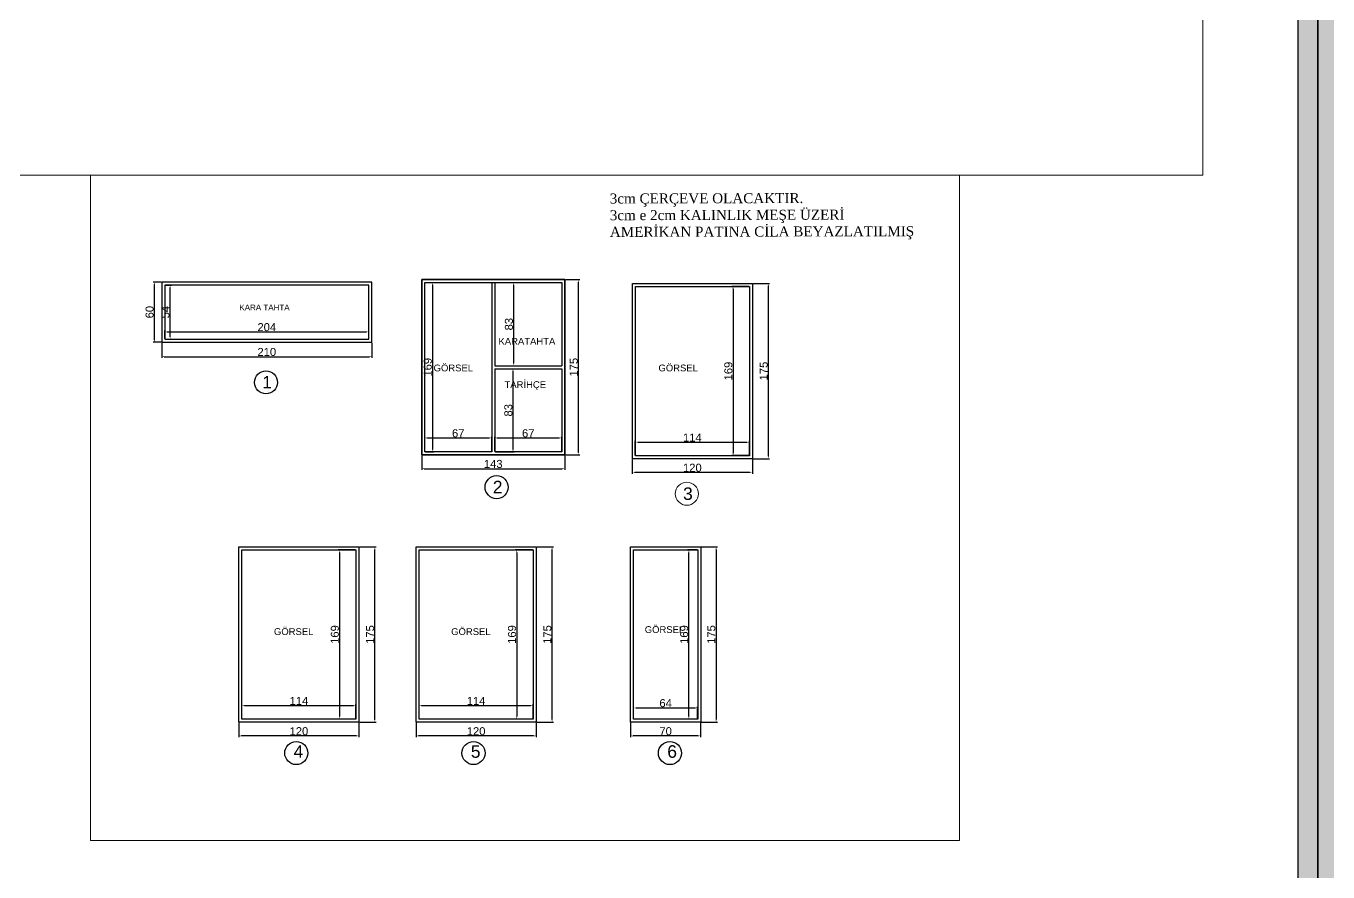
# Model space of a CAD drawing. Header units: millimetres. Extents: x 1287 to 21021, y -1522 to 4173.
# Drawn here: x 4651 to 5953, y 2370 to 3215 of the extents above; entities that cross this region are included whole.
import ezdxf

# ---------------------------------------------------------------- set-up
doc = ezdxf.new("R2010")
doc.units = ezdxf.units.MM
doc.layers.add('YAZI', color=7, linetype='Continuous', lineweight=20, true_color=0xd27070)
doc.layers.add('Yazı', color=7, linetype='Continuous')
doc.layers.add('ÇERÇEVE', color=2, linetype='Continuous', lineweight=9)
doc.layers.add('ÖLÇÜ', color=40, linetype='Continuous', lineweight=5)
doc.styles.add('OLCU', font='arial.ttf')
doc.styles.get("Standard").update_dxf_attribs({"font": 'arial.ttf'})
doc.dimstyles.new('ISO-25', dxfattribs={"dimtxt": 2.5, "dimasz": 2.5, "dimexe": 1.25, "dimexo": 0.625, "dimtad": 1, "dimtxsty": 'Standard', "dimcen": 2.5, "dimadec": 0, "dimazin": 0, "dimtfac": 1, "dimtmove": 0, "dimatfit": 3, "dimfxl": 1, "dimarcsym": 0})

# ---------------------------------------------------------------- blocks, each defined once
blk = doc.blocks.new('*D35')
at = {"layer": 'Defpoints', "color": 0, "transparency": 16777216}
for p in [(4787.1, 2899.3), (4997.1, 2899.3), (4997.1, 2884.8)]:
    blk.add_point(p, dxfattribs=at)
at = {"layer": 'ÖLÇÜ', "color": 0, "lineweight": -2, "transparency": 16777216}
for p, q in [((4787.1, 2898.7), (4787.1, 2883.6)), ((4997.1, 2898.7), (4997.1, 2883.6)), ((4789.6, 2884.8), (4994.6, 2884.8))]:
    blk.add_line(p, q, dxfattribs=at)
at = {"layer": 'ÖLÇÜ', "color": 0, "transparency": 16777216}
for points in [[(4789.6, 2885.3), (4789.6, 2884.4), (4787.1, 2884.8)], [(4994.6, 2885.3), (4994.6, 2884.4), (4997.1, 2884.8)]]:
    blk.add_solid(points, dxfattribs=at)
at = {"layer": 'ÖLÇÜ', "color": 0, "lineweight": 0, "transparency": 16777216, "insert": (4892.1, 2889.5), "char_height": 8, "attachment_point": 5}
blk.add_mtext('210', dxfattribs=at)
blk = doc.blocks.new('*D36')
at = {"layer": 'Defpoints', "color": 0, "transparency": 16777216}
for p in [(4779.7, 2959.3), (4787.1, 2959.3), (4787.1, 2899.3)]:
    blk.add_point(p, dxfattribs=at)
at = {"layer": 'ÖLÇÜ', "color": 0, "lineweight": -2, "transparency": 16777216}
for p, q in [((4786.5, 2959.3), (4778.4, 2959.3)), ((4779.7, 2901.8), (4779.7, 2956.8)), ((4786.5, 2899.3), (4778.4, 2899.3))]:
    blk.add_line(p, q, dxfattribs=at)
at = {"layer": 'ÖLÇÜ', "color": 0, "transparency": 16777216}
for points in [[(4779.2, 2956.8), (4780.1, 2956.8), (4779.7, 2959.3)], [(4779.2, 2901.8), (4780.1, 2901.8), (4779.7, 2899.3)]]:
    blk.add_solid(points, dxfattribs=at)
at = {"layer": 'ÖLÇÜ', "color": 0, "lineweight": 0, "transparency": 16777216, "insert": (4775, 2929.3), "char_height": 8, "attachment_point": 5, "rotation": 90}
blk.add_mtext('60', dxfattribs=at)
blk = doc.blocks.new('*D37')
at = {"layer": 'Defpoints', "color": 0, "transparency": 16777216}
for p in [(5046.9, 2786.8), (5189.9, 2786.8), (5189.9, 2773)]:
    blk.add_point(p, dxfattribs=at)
at = {"layer": 'ÖLÇÜ', "color": 0, "lineweight": -2, "transparency": 16777216}
for p, q in [((5046.9, 2786.2), (5046.9, 2771.7)), ((5189.9, 2786.2), (5189.9, 2771.7)), ((5049.4, 2773), (5187.4, 2773))]:
    blk.add_line(p, q, dxfattribs=at)
at = {"layer": 'ÖLÇÜ', "color": 0, "transparency": 16777216}
for points in [[(5049.4, 2773.4), (5049.4, 2772.6), (5046.9, 2773)], [(5187.4, 2773.4), (5187.4, 2772.6), (5189.9, 2773)]]:
    blk.add_solid(points, dxfattribs=at)
at = {"layer": 'ÖLÇÜ', "color": 0, "lineweight": 0, "transparency": 16777216, "insert": (5118.4, 2777.7), "char_height": 8, "attachment_point": 5}
blk.add_mtext('143', dxfattribs=at)
blk = doc.blocks.new('*D38')
at = {"layer": 'Defpoints', "color": 0, "transparency": 16777216}
for p in [(5255.7, 2519.9), (5325.7, 2519.9), (5255.7, 2506.2)]:
    blk.add_point(p, dxfattribs=at)
at = {"layer": 'ÖLÇÜ', "color": 0, "lineweight": -2, "transparency": 16777216}
for p, q in [((5255.7, 2519.3), (5255.7, 2504.9)), ((5325.7, 2519.3), (5325.7, 2504.9)), ((5323.2, 2506.2), (5258.2, 2506.2))]:
    blk.add_line(p, q, dxfattribs=at)
at = {"layer": 'ÖLÇÜ', "color": 0, "transparency": 16777216}
for points in [[(5258.2, 2506.6), (5258.2, 2505.7), (5255.7, 2506.2)], [(5323.2, 2506.6), (5323.2, 2505.7), (5325.7, 2506.2)]]:
    blk.add_solid(points, dxfattribs=at)
at = {"layer": 'ÖLÇÜ', "color": 0, "lineweight": 0, "transparency": 16777216, "insert": (5290.7, 2510.8), "char_height": 8, "attachment_point": 5}
blk.add_mtext('70', dxfattribs=at)
blk = doc.blocks.new('*D39')
at = {"layer": 'Defpoints', "color": 0, "transparency": 16777216}
for p in [(5325.7, 2694.9), (5325.7, 2519.9), (5341.1, 2519.9)]:
    blk.add_point(p, dxfattribs=at)
at = {"layer": 'ÖLÇÜ', "color": 0, "lineweight": -2, "transparency": 16777216}
for p, q in [((5326.3, 2694.9), (5342.4, 2694.9)), ((5341.1, 2692.4), (5341.1, 2522.4)), ((5326.3, 2519.9), (5342.4, 2519.9))]:
    blk.add_line(p, q, dxfattribs=at)
at = {"layer": 'ÖLÇÜ', "color": 0, "transparency": 16777216}
for points in [[(5340.7, 2692.4), (5341.5, 2692.4), (5341.1, 2694.9)], [(5340.7, 2522.4), (5341.5, 2522.4), (5341.1, 2519.9)]]:
    blk.add_solid(points, dxfattribs=at)
at = {"layer": 'ÖLÇÜ', "color": 0, "lineweight": 0, "transparency": 16777216, "insert": (5336.4, 2607.4), "char_height": 8, "attachment_point": 5, "rotation": 90}
blk.add_mtext('175', dxfattribs=at)
blk = doc.blocks.new('*D47')
at = {"layer": 'Defpoints', "color": 0, "transparency": 16777216}
for p in [(5189.9, 2961.8), (5203.6, 2961.8), (5189.9, 2786.8)]:
    blk.add_point(p, dxfattribs=at)
at = {"layer": 'ÖLÇÜ', "color": 0, "lineweight": -2, "transparency": 16777216}
for p, q in [((5190.5, 2961.8), (5204.9, 2961.8)), ((5203.6, 2789.3), (5203.6, 2959.3)), ((5190.5, 2786.8), (5204.9, 2786.8))]:
    blk.add_line(p, q, dxfattribs=at)
at = {"layer": 'ÖLÇÜ', "color": 0, "transparency": 16777216}
for points in [[(5203.2, 2959.3), (5204, 2959.3), (5203.6, 2961.8)], [(5203.2, 2789.3), (5204, 2789.3), (5203.6, 2786.8)]]:
    blk.add_solid(points, dxfattribs=at)
at = {"layer": 'ÖLÇÜ', "color": 0, "lineweight": 0, "transparency": 16777216, "insert": (5198.9, 2874.3), "char_height": 8, "attachment_point": 5, "rotation": 90}
blk.add_mtext('175', dxfattribs=at)
blk = doc.blocks.new('*D48')
at = {"layer": 'Defpoints', "color": 0, "transparency": 16777216}
for p in [(4984.2, 2694.9), (5000.1, 2694.9), (4984.2, 2519.9)]:
    blk.add_point(p, dxfattribs=at)
at = {"layer": 'ÖLÇÜ', "color": 0, "lineweight": -2, "transparency": 16777216}
for p, q in [((4984.8, 2694.9), (5001.4, 2694.9)), ((5000.1, 2522.4), (5000.1, 2692.4)), ((4984.8, 2519.9), (5001.4, 2519.9))]:
    blk.add_line(p, q, dxfattribs=at)
at = {"layer": 'ÖLÇÜ', "color": 0, "transparency": 16777216}
for points in [[(4999.7, 2692.4), (5000.5, 2692.4), (5000.1, 2694.9)], [(4999.7, 2522.4), (5000.5, 2522.4), (5000.1, 2519.9)]]:
    blk.add_solid(points, dxfattribs=at)
at = {"layer": 'ÖLÇÜ', "color": 0, "lineweight": 0, "transparency": 16777216, "insert": (4995.4, 2607.4), "char_height": 8, "attachment_point": 5, "rotation": 90}
blk.add_mtext('175', dxfattribs=at)
blk = doc.blocks.new('*D49')
at = {"layer": 'Defpoints', "color": 0, "transparency": 16777216}
for p in [(4864.2, 2519.9), (4984.2, 2519.9), (4864.2, 2506.2)]:
    blk.add_point(p, dxfattribs=at)
at = {"layer": 'ÖLÇÜ', "color": 0, "lineweight": -2, "transparency": 16777216}
for p, q in [((4864.2, 2519.3), (4864.2, 2504.9)), ((4984.2, 2519.3), (4984.2, 2504.9)), ((4981.7, 2506.2), (4866.7, 2506.2))]:
    blk.add_line(p, q, dxfattribs=at)
at = {"layer": 'ÖLÇÜ', "color": 0, "transparency": 16777216}
for points in [[(4866.7, 2506.6), (4866.7, 2505.7), (4864.2, 2506.2)], [(4981.7, 2506.6), (4981.7, 2505.7), (4984.2, 2506.2)]]:
    blk.add_solid(points, dxfattribs=at)
at = {"layer": 'ÖLÇÜ', "color": 0, "lineweight": 0, "transparency": 16777216, "insert": (4924.2, 2510.8), "char_height": 8, "attachment_point": 5}
blk.add_mtext('120', dxfattribs=at)
blk = doc.blocks.new('*D207')
at = {"layer": 'Defpoints', "color": 0, "transparency": 16777216}
for p in [(4790.1, 2956.3), (4795.5, 2956.3), (4790.1, 2902.3)]:
    blk.add_point(p, dxfattribs=at)
at = {"layer": 'ÖLÇÜ', "color": 0, "lineweight": -2, "transparency": 16777216}
for p, q in [((4790.7, 2956.3), (4796.7, 2956.3)), ((4795.5, 2904.8), (4795.5, 2953.8)), ((4790.7, 2902.3), (4796.7, 2902.3))]:
    blk.add_line(p, q, dxfattribs=at)
at = {"layer": 'ÖLÇÜ', "color": 0, "transparency": 16777216}
for points in [[(4795.1, 2953.8), (4795.9, 2953.8), (4795.5, 2956.3)], [(4795.1, 2904.8), (4795.9, 2904.8), (4795.5, 2902.3)]]:
    blk.add_solid(points, dxfattribs=at)
at = {"layer": 'ÖLÇÜ', "color": 0, "lineweight": 0, "transparency": 16777216, "insert": (4790.8, 2929.3), "char_height": 8, "attachment_point": 5, "rotation": 90}
blk.add_mtext('54', dxfattribs=at)
blk = doc.blocks.new('*D208')
at = {"layer": 'Defpoints', "color": 0, "transparency": 16777216}
for p in [(4790.1, 2902.3), (4994.1, 2909.6), (4994.1, 2902.3)]:
    blk.add_point(p, dxfattribs=at)
at = {"layer": 'ÖLÇÜ', "color": 0, "lineweight": -2, "transparency": 16777216}
for p, q in [((4790.1, 2902.9), (4790.1, 2910.9)), ((4792.6, 2909.6), (4991.6, 2909.6)), ((4994.1, 2902.9), (4994.1, 2910.9))]:
    blk.add_line(p, q, dxfattribs=at)
at = {"layer": 'ÖLÇÜ', "color": 0, "transparency": 16777216}
for points in [[(4792.6, 2910), (4792.6, 2909.2), (4790.1, 2909.6)], [(4991.6, 2910), (4991.6, 2909.2), (4994.1, 2909.6)]]:
    blk.add_solid(points, dxfattribs=at)
at = {"layer": 'ÖLÇÜ', "color": 0, "lineweight": 0, "transparency": 16777216, "insert": (4892.1, 2914.3), "char_height": 8, "attachment_point": 5}
blk.add_mtext('204', dxfattribs=at)
blk = doc.blocks.new('*D209')
at = {"layer": 'Defpoints', "color": 0, "transparency": 16777216}
for p in [(5119.9, 2958.8), (5119.9, 2875.8), (5138.8, 2875.8)]:
    blk.add_point(p, dxfattribs=at)
at = {"layer": 'ÖLÇÜ', "color": 0, "lineweight": -2, "transparency": 16777216}
for p, q in [((5120.5, 2958.8), (5140, 2958.8)), ((5138.8, 2956.3), (5138.8, 2878.3)), ((5120.5, 2875.8), (5140, 2875.8))]:
    blk.add_line(p, q, dxfattribs=at)
at = {"layer": 'ÖLÇÜ', "color": 0, "transparency": 16777216}
for points in [[(5138.4, 2956.3), (5139.2, 2956.3), (5138.8, 2958.8)], [(5138.4, 2878.3), (5139.2, 2878.3), (5138.8, 2875.8)]]:
    blk.add_solid(points, dxfattribs=at)
at = {"layer": 'ÖLÇÜ', "color": 0, "lineweight": 0, "transparency": 16777216, "insert": (5134.1, 2917.3), "char_height": 8, "attachment_point": 5, "rotation": 90}
blk.add_mtext('83', dxfattribs=at)
blk = doc.blocks.new('*D210')
at = {"layer": 'Defpoints', "color": 0, "transparency": 16777216}
for p in [(5119.9, 2872.8), (5119.9, 2789.8), (5138.1, 2789.8)]:
    blk.add_point(p, dxfattribs=at)
at = {"layer": 'ÖLÇÜ', "color": 0, "lineweight": -2, "transparency": 16777216}
for p, q in [((5120.5, 2872.8), (5139.4, 2872.8)), ((5138.1, 2870.3), (5138.1, 2792.3)), ((5120.5, 2789.8), (5139.4, 2789.8))]:
    blk.add_line(p, q, dxfattribs=at)
at = {"layer": 'ÖLÇÜ', "color": 0, "transparency": 16777216}
for points in [[(5137.7, 2870.3), (5138.6, 2870.3), (5138.1, 2872.8)], [(5137.7, 2792.3), (5138.6, 2792.3), (5138.1, 2789.8)]]:
    blk.add_solid(points, dxfattribs=at)
at = {"layer": 'ÖLÇÜ', "color": 0, "lineweight": 0, "transparency": 16777216, "insert": (5133.5, 2831.3), "char_height": 8, "attachment_point": 5, "rotation": 90}
blk.add_mtext('83', dxfattribs=at)
blk = doc.blocks.new('*D211')
at = {"layer": 'Defpoints', "color": 0, "transparency": 16777216}
for p in [(5049.9, 2958.8), (5049.9, 2789.8), (5057.6, 2789.8)]:
    blk.add_point(p, dxfattribs=at)
at = {"layer": 'ÖLÇÜ', "color": 0, "lineweight": -2, "transparency": 16777216}
for p, q in [((5050.5, 2958.8), (5058.9, 2958.8)), ((5057.6, 2956.3), (5057.6, 2792.3)), ((5050.5, 2789.8), (5058.9, 2789.8))]:
    blk.add_line(p, q, dxfattribs=at)
at = {"layer": 'ÖLÇÜ', "color": 0, "transparency": 16777216}
for points in [[(5057.2, 2956.3), (5058.1, 2956.3), (5057.6, 2958.8)], [(5057.2, 2792.3), (5058.1, 2792.3), (5057.6, 2789.8)]]:
    blk.add_solid(points, dxfattribs=at)
at = {"layer": 'ÖLÇÜ', "color": 0, "lineweight": 0, "transparency": 16777216, "insert": (5053, 2874.3), "char_height": 8, "attachment_point": 5, "rotation": 90}
blk.add_mtext('169', dxfattribs=at)
blk = doc.blocks.new('*D212')
at = {"layer": 'Defpoints', "color": 0, "transparency": 16777216}
for p in [(5116.9, 2803.7), (5049.9, 2789.8), (5116.9, 2789.8)]:
    blk.add_point(p, dxfattribs=at)
at = {"layer": 'ÖLÇÜ', "color": 0, "lineweight": -2, "transparency": 16777216}
for p, q in [((5049.9, 2790.5), (5049.9, 2804.9)), ((5052.4, 2803.7), (5114.4, 2803.7)), ((5116.9, 2790.5), (5116.9, 2804.9))]:
    blk.add_line(p, q, dxfattribs=at)
at = {"layer": 'ÖLÇÜ', "color": 0, "transparency": 16777216}
for points in [[(5052.4, 2804.1), (5052.4, 2803.3), (5049.9, 2803.7)], [(5114.4, 2804.1), (5114.4, 2803.3), (5116.9, 2803.7)]]:
    blk.add_solid(points, dxfattribs=at)
at = {"layer": 'ÖLÇÜ', "color": 0, "lineweight": 0, "transparency": 16777216, "insert": (5083.4, 2808.3), "char_height": 8, "attachment_point": 5}
blk.add_mtext('67', dxfattribs=at)
blk = doc.blocks.new('*D213')
at = {"layer": 'Defpoints', "color": 0, "transparency": 16777216}
for p in [(5186.9, 2803.7), (5119.9, 2789.8), (5186.9, 2789.8)]:
    blk.add_point(p, dxfattribs=at)
at = {"layer": 'ÖLÇÜ', "color": 0, "lineweight": -2, "transparency": 16777216}
for p, q in [((5119.9, 2790.5), (5119.9, 2804.9)), ((5122.4, 2803.7), (5184.4, 2803.7)), ((5186.9, 2790.5), (5186.9, 2804.9))]:
    blk.add_line(p, q, dxfattribs=at)
at = {"layer": 'ÖLÇÜ', "color": 0, "transparency": 16777216}
for points in [[(5122.4, 2804.1), (5122.4, 2803.3), (5119.9, 2803.7)], [(5184.4, 2804.1), (5184.4, 2803.3), (5186.9, 2803.7)]]:
    blk.add_solid(points, dxfattribs=at)
at = {"layer": 'ÖLÇÜ', "color": 0, "lineweight": 0, "transparency": 16777216, "insert": (5153.4, 2808.3), "char_height": 8, "attachment_point": 5}
blk.add_mtext('67', dxfattribs=at)
blk = doc.blocks.new('*D214')
at = {"layer": 'Defpoints', "color": 0, "transparency": 16777216}
for p in [(4981.2, 2536.5), (4867.2, 2522.9), (4981.2, 2522.9)]:
    blk.add_point(p, dxfattribs=at)
at = {"layer": 'ÖLÇÜ', "color": 0, "lineweight": -2, "transparency": 16777216}
for p, q in [((4867.2, 2523.6), (4867.2, 2537.7)), ((4981.2, 2523.6), (4981.2, 2537.7)), ((4869.7, 2536.5), (4978.7, 2536.5))]:
    blk.add_line(p, q, dxfattribs=at)
at = {"layer": 'ÖLÇÜ', "color": 0, "transparency": 16777216}
for points in [[(4869.7, 2536.9), (4869.7, 2536), (4867.2, 2536.5)], [(4978.7, 2536.9), (4978.7, 2536), (4981.2, 2536.5)]]:
    blk.add_solid(points, dxfattribs=at)
at = {"layer": 'ÖLÇÜ', "color": 0, "lineweight": 0, "transparency": 16777216, "insert": (4924.2, 2541.1), "char_height": 8, "attachment_point": 5}
blk.add_mtext('114', dxfattribs=at)
blk = doc.blocks.new('*D215')
at = {"layer": 'Defpoints', "color": 0, "transparency": 16777216}
for p in [(4981.2, 2691.9), (4964.8, 2522.9), (4981.2, 2522.9)]:
    blk.add_point(p, dxfattribs=at)
at = {"layer": 'ÖLÇÜ', "color": 0, "lineweight": -2, "transparency": 16777216}
for p, q in [((4980.5, 2691.9), (4963.5, 2691.9)), ((4964.8, 2689.4), (4964.8, 2525.4)), ((4980.5, 2522.9), (4963.5, 2522.9))]:
    blk.add_line(p, q, dxfattribs=at)
at = {"layer": 'ÖLÇÜ', "color": 0, "transparency": 16777216}
for points in [[(4964.4, 2689.4), (4965.2, 2689.4), (4964.8, 2691.9)], [(4964.4, 2525.4), (4965.2, 2525.4), (4964.8, 2522.9)]]:
    blk.add_solid(points, dxfattribs=at)
at = {"layer": 'ÖLÇÜ', "color": 0, "lineweight": 0, "transparency": 16777216, "insert": (4960.1, 2607.4), "char_height": 8, "attachment_point": 5, "rotation": 90}
blk.add_mtext('169', dxfattribs=at)
blk = doc.blocks.new('*D216')
at = {"layer": 'Defpoints', "color": 0, "transparency": 16777216}
for p in [(5322.7, 2534.1), (5258.7, 2522.9), (5322.7, 2522.9)]:
    blk.add_point(p, dxfattribs=at)
at = {"layer": 'ÖLÇÜ', "color": 0, "lineweight": -2, "transparency": 16777216}
for p, q in [((5258.7, 2523.6), (5258.7, 2535.3)), ((5261.2, 2534.1), (5320.2, 2534.1)), ((5322.7, 2523.6), (5322.7, 2535.3))]:
    blk.add_line(p, q, dxfattribs=at)
at = {"layer": 'ÖLÇÜ', "color": 0, "transparency": 16777216}
for points in [[(5261.2, 2534.5), (5261.2, 2533.7), (5258.7, 2534.1)], [(5320.2, 2534.5), (5320.2, 2533.7), (5322.7, 2534.1)]]:
    blk.add_solid(points, dxfattribs=at)
at = {"layer": 'ÖLÇÜ', "color": 0, "lineweight": 0, "transparency": 16777216, "insert": (5290.7, 2538.8), "char_height": 8, "attachment_point": 5}
blk.add_mtext('64', dxfattribs=at)
blk = doc.blocks.new('*D217')
at = {"layer": 'Defpoints', "color": 0, "transparency": 16777216}
for p in [(5314, 2691.9), (5322.7, 2691.9), (5322.7, 2522.9)]:
    blk.add_point(p, dxfattribs=at)
at = {"layer": 'ÖLÇÜ', "color": 0, "lineweight": -2, "transparency": 16777216}
for p, q in [((5322.1, 2691.9), (5312.7, 2691.9)), ((5314, 2525.4), (5314, 2689.4)), ((5322.1, 2522.9), (5312.7, 2522.9))]:
    blk.add_line(p, q, dxfattribs=at)
at = {"layer": 'ÖLÇÜ', "color": 0, "transparency": 16777216}
for points in [[(5313.6, 2689.4), (5314.4, 2689.4), (5314, 2691.9)], [(5313.6, 2525.4), (5314.4, 2525.4), (5314, 2522.9)]]:
    blk.add_solid(points, dxfattribs=at)
at = {"layer": 'ÖLÇÜ', "color": 0, "lineweight": 0, "transparency": 16777216, "insert": (5309.3, 2607.4), "char_height": 8, "attachment_point": 5, "rotation": 90}
blk.add_mtext('169', dxfattribs=at)
blk = doc.blocks.new('A$C686C2E59')
at = {"layer": 'Yazı', "color": 1, "lineweight": 0, "insert": (5.7, 54.7), "char_height": 10, "attachment_point": 1, "rotation": 0.1423, "style": 'OLCU'}
blk.add_mtext_dynamic_manual_height_columns('{\\fTimes New Roman|b0|i0|c162|p18;\\C244;3cm ÇERÇEVE OLACAKTIR.\\P3cm e 2cm KALINLIK MEŞE ÜZERİ \\PAMERİKAN PATINA CİLA BEYAZLATILMIŞ}', width=712.94, gutter_width=54.5, heights=[251], dxfattribs=at)
blk = doc.blocks.new('*D219')
at = {"layer": 'Defpoints', "color": 0, "transparency": 16777216}
for p in [(5377.4, 2958), (5393.4, 2958), (5377.4, 2783)]:
    blk.add_point(p, dxfattribs=at)
at = {"layer": 'ÖLÇÜ', "color": 0, "lineweight": -2, "transparency": 16777216}
for p, q in [((5378.1, 2958), (5394.6, 2958)), ((5393.4, 2785.5), (5393.4, 2955.5)), ((5378.1, 2783), (5394.6, 2783))]:
    blk.add_line(p, q, dxfattribs=at)
at = {"layer": 'ÖLÇÜ', "color": 0, "transparency": 16777216}
for points in [[(5393, 2955.5), (5393.8, 2955.5), (5393.4, 2958)], [(5393, 2785.5), (5393.8, 2785.5), (5393.4, 2783)]]:
    blk.add_solid(points, dxfattribs=at)
at = {"layer": 'ÖLÇÜ', "color": 0, "lineweight": 0, "transparency": 16777216, "insert": (5388.7, 2870.5), "char_height": 8, "attachment_point": 5, "rotation": 90}
blk.add_mtext('175', dxfattribs=at)
blk = doc.blocks.new('*D220')
at = {"layer": 'Defpoints', "color": 0, "transparency": 16777216}
for p in [(5257.4, 2783), (5377.4, 2783), (5257.4, 2769.2)]:
    blk.add_point(p, dxfattribs=at)
at = {"layer": 'ÖLÇÜ', "color": 0, "lineweight": -2, "transparency": 16777216}
for p, q in [((5257.4, 2782.3), (5257.4, 2767.9)), ((5377.4, 2782.3), (5377.4, 2767.9)), ((5374.9, 2769.2), (5259.9, 2769.2))]:
    blk.add_line(p, q, dxfattribs=at)
at = {"layer": 'ÖLÇÜ', "color": 0, "transparency": 16777216}
for points in [[(5259.9, 2769.6), (5259.9, 2768.8), (5257.4, 2769.2)], [(5374.9, 2769.6), (5374.9, 2768.8), (5377.4, 2769.2)]]:
    blk.add_solid(points, dxfattribs=at)
at = {"layer": 'ÖLÇÜ', "color": 0, "lineweight": 0, "transparency": 16777216, "insert": (5317.4, 2773.9), "char_height": 8, "attachment_point": 5}
blk.add_mtext('120', dxfattribs=at)
blk = doc.blocks.new('*D221')
at = {"layer": 'Defpoints', "color": 0, "transparency": 16777216}
for p in [(5374.4, 2799.5), (5260.4, 2786), (5374.4, 2786)]:
    blk.add_point(p, dxfattribs=at)
at = {"layer": 'ÖLÇÜ', "color": 0, "lineweight": -2, "transparency": 16777216}
for p, q in [((5260.4, 2786.6), (5260.4, 2800.7)), ((5262.9, 2799.5), (5371.9, 2799.5)), ((5374.4, 2786.6), (5374.4, 2800.7))]:
    blk.add_line(p, q, dxfattribs=at)
at = {"layer": 'ÖLÇÜ', "color": 0, "transparency": 16777216}
for points in [[(5262.9, 2799.9), (5262.9, 2799.1), (5260.4, 2799.5)], [(5371.9, 2799.9), (5371.9, 2799.1), (5374.4, 2799.5)]]:
    blk.add_solid(points, dxfattribs=at)
at = {"layer": 'ÖLÇÜ', "color": 0, "lineweight": 0, "transparency": 16777216, "insert": (5317.4, 2804.1), "char_height": 8, "attachment_point": 5}
blk.add_mtext('114', dxfattribs=at)
blk = doc.blocks.new('*D222')
at = {"layer": 'Defpoints', "color": 0, "transparency": 16777216}
for p in [(5374.4, 2955), (5358.1, 2786), (5374.4, 2786)]:
    blk.add_point(p, dxfattribs=at)
at = {"layer": 'ÖLÇÜ', "color": 0, "lineweight": -2, "transparency": 16777216}
for p, q in [((5373.8, 2955), (5356.8, 2955)), ((5358.1, 2952.5), (5358.1, 2788.5)), ((5373.8, 2786), (5356.8, 2786))]:
    blk.add_line(p, q, dxfattribs=at)
at = {"layer": 'ÖLÇÜ', "color": 0, "transparency": 16777216}
for points in [[(5357.6, 2952.5), (5358.5, 2952.5), (5358.1, 2955)], [(5357.6, 2788.5), (5358.5, 2788.5), (5358.1, 2786)]]:
    blk.add_solid(points, dxfattribs=at)
at = {"layer": 'ÖLÇÜ', "color": 0, "lineweight": 0, "transparency": 16777216, "insert": (5353.4, 2870.5), "char_height": 8, "attachment_point": 5, "rotation": 90}
blk.add_mtext('169', dxfattribs=at)
blk = doc.blocks.new('*D223')
at = {"layer": 'Defpoints', "color": 0, "transparency": 16777216}
for p in [(5161.3, 2694.9), (5177.2, 2694.9), (5161.3, 2519.9)]:
    blk.add_point(p, dxfattribs=at)
at = {"layer": 'ÖLÇÜ', "color": 0, "lineweight": -2, "transparency": 16777216}
for p, q in [((5161.9, 2694.9), (5178.5, 2694.9)), ((5177.2, 2522.4), (5177.2, 2692.4)), ((5161.9, 2519.9), (5178.5, 2519.9))]:
    blk.add_line(p, q, dxfattribs=at)
at = {"layer": 'ÖLÇÜ', "color": 0, "transparency": 16777216}
for points in [[(5176.8, 2692.4), (5177.6, 2692.4), (5177.2, 2694.9)], [(5176.8, 2522.4), (5177.6, 2522.4), (5177.2, 2519.9)]]:
    blk.add_solid(points, dxfattribs=at)
at = {"layer": 'ÖLÇÜ', "color": 0, "lineweight": 0, "transparency": 16777216, "insert": (5172.5, 2607.4), "char_height": 8, "attachment_point": 5, "rotation": 90}
blk.add_mtext('175', dxfattribs=at)
blk = doc.blocks.new('*D224')
at = {"layer": 'Defpoints', "color": 0, "transparency": 16777216}
for p in [(5041.3, 2519.9), (5161.3, 2519.9), (5041.3, 2506.2)]:
    blk.add_point(p, dxfattribs=at)
at = {"layer": 'ÖLÇÜ', "color": 0, "lineweight": -2, "transparency": 16777216}
for p, q in [((5041.3, 2519.3), (5041.3, 2504.9)), ((5161.3, 2519.3), (5161.3, 2504.9)), ((5158.8, 2506.2), (5043.8, 2506.2))]:
    blk.add_line(p, q, dxfattribs=at)
at = {"layer": 'ÖLÇÜ', "color": 0, "transparency": 16777216}
for points in [[(5043.8, 2506.6), (5043.8, 2505.7), (5041.3, 2506.2)], [(5158.8, 2506.6), (5158.8, 2505.7), (5161.3, 2506.2)]]:
    blk.add_solid(points, dxfattribs=at)
at = {"layer": 'ÖLÇÜ', "color": 0, "lineweight": 0, "transparency": 16777216, "insert": (5101.3, 2510.8), "char_height": 8, "attachment_point": 5}
blk.add_mtext('120', dxfattribs=at)
blk = doc.blocks.new('*D225')
at = {"layer": 'Defpoints', "color": 0, "transparency": 16777216}
for p in [(5158.3, 2536.5), (5044.3, 2522.9), (5158.3, 2522.9)]:
    blk.add_point(p, dxfattribs=at)
at = {"layer": 'ÖLÇÜ', "color": 0, "lineweight": -2, "transparency": 16777216}
for p, q in [((5044.3, 2523.6), (5044.3, 2537.7)), ((5158.3, 2523.6), (5158.3, 2537.7)), ((5046.8, 2536.5), (5155.8, 2536.5))]:
    blk.add_line(p, q, dxfattribs=at)
at = {"layer": 'ÖLÇÜ', "color": 0, "transparency": 16777216}
for points in [[(5046.8, 2536.9), (5046.8, 2536), (5044.3, 2536.5)], [(5155.8, 2536.9), (5155.8, 2536), (5158.3, 2536.5)]]:
    blk.add_solid(points, dxfattribs=at)
at = {"layer": 'ÖLÇÜ', "color": 0, "lineweight": 0, "transparency": 16777216, "insert": (5101.3, 2541.1), "char_height": 8, "attachment_point": 5}
blk.add_mtext('114', dxfattribs=at)
blk = doc.blocks.new('*D226')
at = {"layer": 'Defpoints', "color": 0, "transparency": 16777216}
for p in [(5158.3, 2691.9), (5141.9, 2522.9), (5158.3, 2522.9)]:
    blk.add_point(p, dxfattribs=at)
at = {"layer": 'ÖLÇÜ', "color": 0, "lineweight": -2, "transparency": 16777216}
for p, q in [((5157.6, 2691.9), (5140.6, 2691.9)), ((5141.9, 2689.4), (5141.9, 2525.4)), ((5157.6, 2522.9), (5140.6, 2522.9))]:
    blk.add_line(p, q, dxfattribs=at)
at = {"layer": 'ÖLÇÜ', "color": 0, "transparency": 16777216}
for points in [[(5141.5, 2689.4), (5142.3, 2689.4), (5141.9, 2691.9)], [(5141.5, 2525.4), (5142.3, 2525.4), (5141.9, 2522.9)]]:
    blk.add_solid(points, dxfattribs=at)
at = {"layer": 'ÖLÇÜ', "color": 0, "lineweight": 0, "transparency": 16777216, "insert": (5137.2, 2607.4), "char_height": 8, "attachment_point": 5, "rotation": 90}
blk.add_mtext('169', dxfattribs=at)

msp = doc.modelspace()

# ---------------------------------------------------------------- hatches: boundary and pattern name
h = msp.add_hatch(color=256)
h.dxf.hatch_style = 1
h.paths.add_polyline_path([(5942.638, 584.53), (5942.638, 4059.675), (1286.5, 4059.675), (1286.5, 584.53)])
h.paths.add_polyline_path([(1306.5, 604.53), (1306.5, 4039.675), (5922.638, 4039.675), (5922.638, 604.53)], flags=16)
h.paths.add_polyline_path([(1863.755, 778.27), (1864.529, 3865.935), (1879.919, 3865.935), (1879.145, 778.27)], flags=0)
h.paths.add_polyline_path([(1359.5, 1487.424), (1359.498, 1502.885), (1812.22, 1502.885), (1812.22, 1487.495)], flags=0)
h.paths.add_polyline_path([(1424.14, 1558.408), (1424.14, 1881.292), (1527.463, 1881.292), (1527.463, 1558.408)], flags=0)
h.paths.add_polyline_path([(1415.53, 1891.8), (1381.089, 1891.8), (1398.31, 1921.935)], flags=0)
h.paths.add_polyline_path([(1359.498, 1969.703), (1359.5, 1985.164), (1812.22, 1985.093), (1812.22, 1969.703)], flags=0)
h.paths.add_polyline_path([(1359.383, 2302.178), (1359.386, 2317.639), (1812.106, 2317.568), (1812.106, 2302.178)], flags=0)
h.paths.add_polyline_path([(1359.419, 2537.898), (1359.421, 2553.359), (1812.141, 2553.288), (1812.141, 2537.898)], flags=0)
h.paths.add_polyline_path([(1359.454, 2763.088), (1359.456, 2778.549), (1812.176, 2778.478), (1812.176, 2763.088)], flags=0)
h.paths.add_polyline_path([(1359.498, 2988.278), (1359.5, 3003.739), (1812.22, 3003.668), (1812.22, 2988.278)], flags=0)
h.paths.add_polyline_path([(1359.498, 3269.753), (1359.5, 3285.214), (1812.22, 3285.143), (1812.22, 3269.753)], flags=0)
h.paths.add_polyline_path([(1359.498, 3569.858), (1359.5, 3585.319), (1812.22, 3585.248), (1812.22, 3569.858)], flags=0)
h.paths.add_polyline_path([(1354.825, 797.747), (1849.942, 797.747), (1849.942, 1365.654), (1354.825, 1365.654)], flags=8)
h.paths.add_polyline_path([(1376.632, 1385.998), (1498.599, 1385.998), (1498.599, 1444.419), (1376.632, 1444.419)], flags=8)
h.paths.add_polyline_path([(1426.929, 2022.407), (1763.728, 2022.407), (1763.728, 2188.461), (1426.929, 2188.461)], flags=8)
h.paths.add_polyline_path([(1376.755, 3510.142), (1630.784, 3510.142), (1630.784, 3568.563), (1376.755, 3568.563)], flags=8)
h.paths.add_polyline_path([(1533.884, 1885.056), (1656.424, 1885.056), (1656.424, 1922.23), (1533.884, 1922.23)], flags=8)
h.paths.add_polyline_path([(1440.205, 1884.623), (1513.108, 1884.623), (1513.108, 1921.797), (1440.205, 1921.797)], flags=8)
h.paths.add_polyline_path([(1563.537, 3656.935), (1855.678, 3656.935), (1855.678, 3704.668), (1563.537, 3704.668)], flags=8)
h = msp.add_hatch(color=256)
h.dxf.hatch_style = 1
h.paths.add_polyline_path([(10598.775, 584.53), (10598.775, 4059.675), (5942.638, 4059.675), (5942.638, 584.53)])
h.paths.add_polyline_path([(5962.638, 604.53), (5962.638, 4039.675), (10578.775, 4039.675), (10578.775, 604.53)], flags=16)
h.paths.add_polyline_path([(6519.893, 778.27), (6520.667, 3865.935), (6536.057, 3865.935), (6535.283, 778.27)], flags=0)
h.paths.add_polyline_path([(6015.638, 1487.424), (6015.635, 1502.885), (6468.358, 1502.885), (6468.358, 1487.495)], flags=0)
h.paths.add_polyline_path([(6080.278, 1558.408), (6080.278, 1881.292), (6183.601, 1881.292), (6183.601, 1558.408)], flags=0)
h.paths.add_polyline_path([(6071.667, 1891.8), (6037.227, 1891.8), (6054.447, 1921.935)], flags=0)
h.paths.add_polyline_path([(6015.635, 1969.703), (6015.638, 1985.164), (6468.358, 1985.093), (6468.358, 1969.703)], flags=0)
h.paths.add_polyline_path([(6015.521, 2302.178), (6015.523, 2317.639), (6468.243, 2317.568), (6468.243, 2302.178)], flags=0)
h.paths.add_polyline_path([(6015.556, 2537.898), (6015.558, 2553.359), (6468.278, 2553.288), (6468.278, 2537.898)], flags=0)
h.paths.add_polyline_path([(6015.591, 2763.088), (6015.594, 2778.549), (6468.313, 2778.478), (6468.313, 2763.088)], flags=0)
h.paths.add_polyline_path([(6015.635, 2988.278), (6015.638, 3003.739), (6468.358, 3003.668), (6468.358, 2988.278)], flags=0)
h.paths.add_polyline_path([(6015.635, 3269.753), (6015.638, 3285.214), (6468.358, 3285.143), (6468.358, 3269.753)], flags=0)
h.paths.add_polyline_path([(6015.635, 3569.858), (6015.638, 3585.319), (6468.358, 3585.248), (6468.358, 3569.858)], flags=0)
h.paths.add_polyline_path([(6011.198, 802.859), (6502.295, 802.859), (6502.295, 1366.204), (6011.198, 1366.204)], flags=8)
h.paths.add_polyline_path([(6032.866, 1386.231), (6154.175, 1386.231), (6154.175, 1444.648), (6032.866, 1444.648)], flags=8)
h.paths.add_polyline_path([(6083.249, 2022.59), (6419.744, 2022.59), (6419.744, 2188.638), (6083.249, 2188.638)], flags=8)
h.paths.add_polyline_path([(6032.989, 3510.142), (6274.583, 3510.142), (6274.583, 3568.56), (6032.989, 3568.56)], flags=8)
h.paths.add_polyline_path([(6192.211, 1890.769), (6318.904, 1890.769), (6318.904, 1916.599), (6192.211, 1916.599)], flags=8)
h.paths.add_polyline_path([(6096.728, 1889.902), (6173.401, 1889.902), (6173.401, 1915.733), (6096.728, 1915.733)], flags=8)
h.paths.add_polyline_path([(6219.686, 3657.173), (6505.428, 3657.173), (6505.428, 3704.638), (6219.686, 3704.638)], flags=8)

# ---------------------------------------------------------------- linework, layer by layer
for p, q in [((5189.919, 2961.848), (5046.919, 2961.848)), ((5046.919, 2961.848), (5046.919, 2786.848)), ((5189.919, 2786.848), (5189.919, 2961.848)), ((5046.919, 2786.848), (5189.919, 2786.848))]:
    msp.add_line(p, q)
for points in [[(5942.638, 584.53), (1286.5, 584.53), (1286.5, 4059.675), (5942.638, 4059.675)], [(10598.775, 584.53), (5942.638, 584.53), (5942.638, 4059.675), (10598.775, 4059.675)], [(5922.638, 604.53), (1306.5, 604.53), (1306.5, 4039.675), (5922.638, 4039.675)], [(4787.086, 2899.323), (4997.086, 2899.323), (4997.086, 2959.323), (4787.086, 2959.323)], [(4790.086, 2902.323), (4994.086, 2902.323), (4994.086, 2956.323), (4790.086, 2956.323)], [(5046.919, 2961.848), (5189.919, 2961.848), (5189.919, 2786.848), (5046.919, 2786.848)], [(5257.426, 2957.95), (5377.426, 2957.95), (5377.426, 2782.95), (5257.426, 2782.95)], [(5260.426, 2954.95), (5374.426, 2954.95), (5374.426, 2785.95), (5260.426, 2785.95)], [(4864.167, 2694.932), (4984.167, 2694.932), (4984.167, 2519.932), (4864.167, 2519.932)], [(5041.264, 2694.932), (5161.264, 2694.932), (5161.264, 2519.932), (5041.264, 2519.932)], [(5325.716, 2519.932), (5255.716, 2519.932), (5255.716, 2694.932), (5325.716, 2694.932)], [(4867.167, 2691.932), (4981.167, 2691.932), (4981.167, 2522.932), (4867.167, 2522.932)], [(5044.264, 2691.932), (5158.264, 2691.932), (5158.264, 2522.932), (5044.264, 2522.932)], [(5322.716, 2522.932), (5258.716, 2522.932), (5258.716, 2691.932), (5322.716, 2691.932)]]:
    msp.add_lwpolyline(points, close=True)
for points in [[(5116.919, 2789.848), (5049.919, 2789.848), (5049.919, 2958.848), (5186.919, 2958.848), (5186.919, 2875.848)], [(5116.919, 2958.848), (5116.919, 2789.848)], [(5119.919, 2958.848), (5119.919, 2875.848)], [(5119.919, 2875.848), (5186.919, 2875.848)], [(5186.919, 2872.848), (5186.919, 2789.848), (5119.919, 2789.848)], [(5119.919, 2872.848), (5186.919, 2872.848)], [(5119.919, 2872.848), (5119.919, 2789.848)]]:
    msp.add_lwpolyline(points)
for centre in [(4891.295, 2859.21), (5121.75, 2754.546), (4921.575, 2489.009), (5098.672, 2489.009), (5295.011, 2489.009)]:
    msp.add_circle(centre, 11.525)
at = {"layer": 'Yazı', "color": 1, "lineweight": 0}
msp.add_lwpolyline([(4472.961, 3925.652), (5827.424, 3925.652), (5827.424, 3066.14), (4472.961, 3066.14)], close=True, dxfattribs=at)
at = {"layer": 'ÇERÇEVE'}
msp.add_lwpolyline([(4715.878, 3066.14), (5584.506, 3066.14), (5584.506, 2401.643), (4715.878, 2401.643)], close=True, dxfattribs=at)
msp.add_circle((5311.885, 2747.965), 11.525, dxfattribs=at)

# ---------------------------------------------------------------- block references
at = {"layer": 'YAZI', "lineweight": 0}
msp.add_blockref('A$C686C2E59', (5229.143, 2993.073), dxfattribs=at)

# ---------------------------------------------------------------- texts
for p in [(5058.814, 2870.189), (5283.542, 2870.189), (5269.816, 2608.941), (4899.257, 2606.919), (5076.354, 2606.919)]:
    msp.add_text('GÖRSEL', height=6.776).set_placement(p)
for s, width, gutter_width, insert, char_height, attachment_point in [('KARA TAHTA', 57.12365, 12.5, (4864.714, 2936.904), 5.7219, 1), ('KARATAHTA', 69.63316, 1, (5180.458, 2896.796), 6.776, 9), ('1', 57.12365, 12.5, (4887.514, 2865.571), 12.5, 1), ('TARİHÇE', 69.63316, 1, (5171.219, 2851.486), 6.776, 9), ('2', 57.12365, 12.5, (5117.969, 2760.907), 12.5, 1), ('4', 57.12365, 12.5, (4918.881, 2496.84), 12.5, 1), ('{\\fArial|b0|i0|c162|p34;5}', 57.12365, 12.5, (5095.978, 2496.84), 12.5, 1), ('6', 57.12365, 12.5, (5292.317, 2496.84), 12.5, 1)]:
    msp.add_mtext_dynamic_manual_height_columns(s, width=width, gutter_width=gutter_width, heights=[0], dxfattribs=dict(insert=insert, char_height=char_height, attachment_point=attachment_point))
at = {"layer": 'ÇERÇEVE', "insert": (5308.104, 2754.326), "char_height": 12.5, "attachment_point": 1}
msp.add_mtext_dynamic_manual_height_columns('{\\fArial|b0|i0|c162|p34;3}', width=57.12365, gutter_width=12.5, heights=[0], dxfattribs=at)

# ---------------------------------------------------------------- dimensions: what is measured, and where the dimension line sits
at = {"layer": 'ÖLÇÜ', "lineweight": 0}
for base, p1, p2, picture, middle in [((4779.658, 2959.323), (4787.086, 2899.323), (4787.086, 2959.323), '*D36', (4774.979, 2929.323)), ((4795.481, 2956.323), (4790.086, 2902.323), (4790.086, 2956.323), '*D207', (4790.802, 2929.323)), ((5138.79, 2875.848), (5119.919, 2958.848), (5119.919, 2875.848), '*D209', (5134.11, 2917.348)), ((5358.058, 2785.95), (5374.426, 2954.95), (5374.426, 2785.95), '*D222', (5353.379, 2870.45)), ((5393.376, 2957.95), (5377.426, 2782.95), (5377.426, 2957.95), '*D219', (5388.696, 2870.45)), ((5000.117, 2694.932), (4984.167, 2519.932), (4984.167, 2694.932), '*D48', (4995.437, 2607.432)), ((5177.214, 2694.932), (5161.264, 2519.932), (5161.264, 2694.932), '*D223', (5172.534, 2607.432)), ((5341.128, 2519.932), (5325.716, 2694.932), (5325.716, 2519.932), '*D39', (5336.448, 2607.432)), ((4964.799, 2522.932), (4981.167, 2691.932), (4981.167, 2522.932), '*D215', (4960.12, 2607.432)), ((5141.896, 2522.932), (5158.264, 2691.932), (5158.264, 2522.932), '*D226', (5137.217, 2607.432)), ((5313.976, 2691.932), (5322.716, 2522.932), (5322.716, 2691.932), '*D217', (5309.297, 2607.432))]:
    dim = msp.add_linear_dim(base=base, p1=p1, p2=p2, angle=90, dimstyle='ISO-25', override={"dimtxt": 8}, dxfattribs=at)
    dim.commit()
    dim.dimension.update_dxf_attribs({"geometry": picture, "text_midpoint": middle})
for base, p1, p2, picture, middle in [((5057.644, 2789.848), (5049.919, 2958.848), (5049.919, 2789.848), '*D211', (5057.644, 2874.348)), ((5203.616, 2961.848), (5189.919, 2786.848), (5189.919, 2961.848), '*D47', (5203.616, 2874.348)), ((5138.148, 2789.848), (5119.919, 2872.848), (5119.919, 2789.848), '*D210', (5138.148, 2831.348))]:
    dim = msp.add_linear_dim(base=base, p1=p1, p2=p2, angle=90, dimstyle='ISO-25', override={"dimtxt": 8}, dxfattribs=at)
    dim.commit()
    dim.dimension.update_dxf_attribs({"geometry": picture, "text_midpoint": middle, "dimtype": 160})
for base, p1, p2, picture, middle in [((4994.086, 2909.607), (4790.086, 2902.323), (4994.086, 2902.323), '*D208', (4892.086, 2914.287)), ((5116.919, 2803.669), (5049.919, 2789.848), (5116.919, 2789.848), '*D212', (5083.419, 2808.348)), ((5186.919, 2803.669), (5119.919, 2789.848), (5186.919, 2789.848), '*D213', (5153.419, 2808.348)), ((5374.426, 2799.482), (5260.426, 2785.95), (5374.426, 2785.95), '*D221', (5317.426, 2804.107)), ((4981.167, 2536.463), (4867.167, 2522.932), (4981.167, 2522.932), '*D214', (4924.167, 2541.088)), ((5158.264, 2536.463), (5044.264, 2522.932), (5158.264, 2522.932), '*D225', (5101.264, 2541.088)), ((5322.716, 2534.074), (5258.716, 2522.932), (5322.716, 2522.932), '*D216', (5290.716, 2538.754))]:
    dim = msp.add_linear_dim(base=base, p1=p1, p2=p2, dimstyle='ISO-25', override={"dimtxt": 8}, dxfattribs=at)
    dim.commit()
    dim.dimension.update_dxf_attribs({"geometry": picture, "text_midpoint": middle})
for base, p1, p2, picture, middle in [((4997.086, 2884.834), (4787.086, 2899.323), (4997.086, 2899.323), '*D35', (4892.086, 2884.834)), ((5189.919, 2772.988), (5046.919, 2786.848), (5189.919, 2786.848), '*D37', (5118.419, 2772.988)), ((5257.426, 2769.176), (5377.426, 2782.95), (5257.426, 2782.95), '*D220', (5317.426, 2769.176)), ((4864.167, 2506.158), (4984.167, 2519.932), (4864.167, 2519.932), '*D49', (4924.167, 2506.158)), ((5041.264, 2506.158), (5161.264, 2519.932), (5041.264, 2519.932), '*D224', (5101.264, 2506.158)), ((5255.716, 2506.158), (5325.716, 2519.932), (5255.716, 2519.932), '*D38', (5290.716, 2506.158))]:
    dim = msp.add_linear_dim(base=base, p1=p1, p2=p2, dimstyle='ISO-25', override={"dimtxt": 8}, dxfattribs=at)
    dim.commit()
    dim.dimension.update_dxf_attribs({"geometry": picture, "text_midpoint": middle, "dimtype": 160})

doc.saveas('drawing.dxf')
